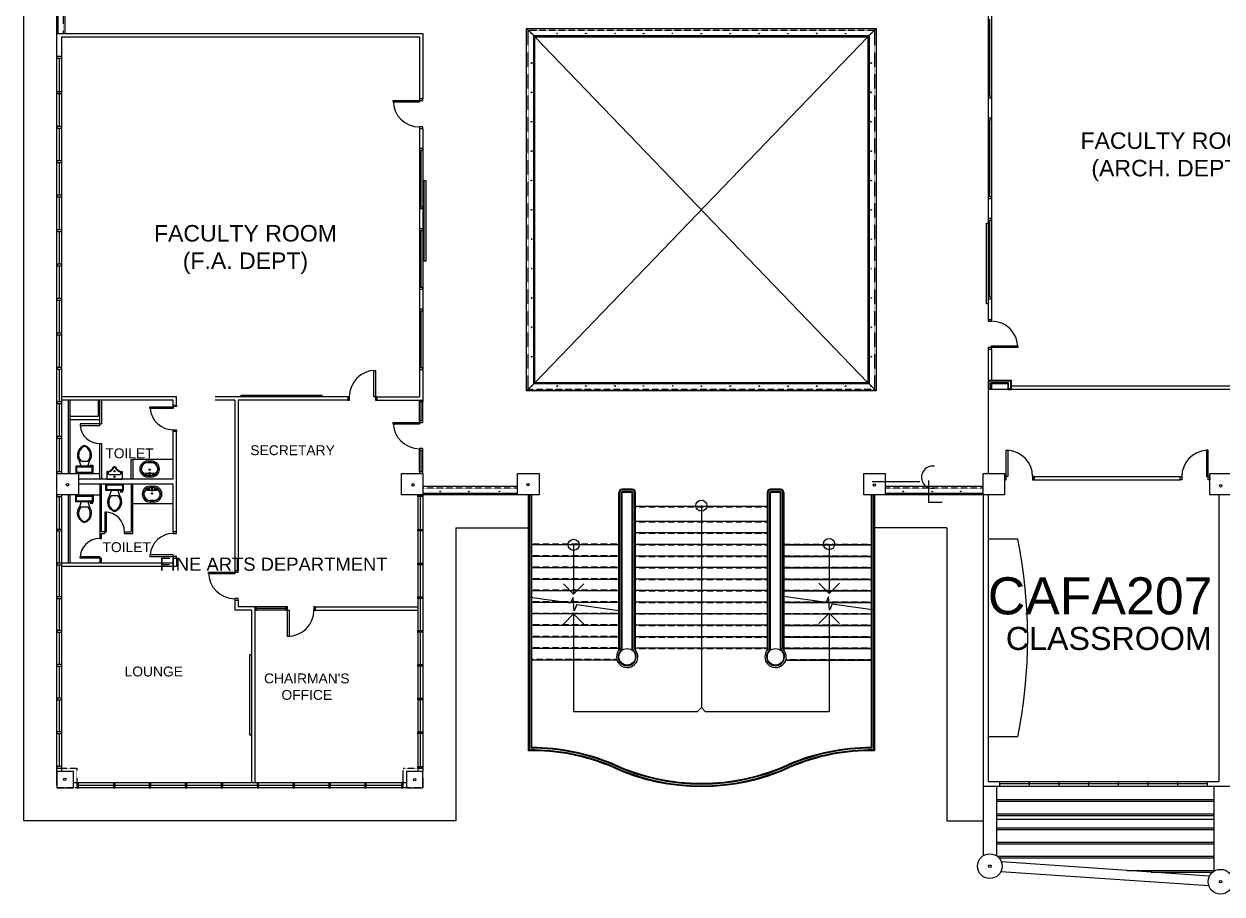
# Model space of a CAD drawing. Header units: millimetres. Extents: x -616979 to 2364082, y 43054 to 1637649.
# Drawn here: x -442820 to -406475, y 73477 to 99892 of the extents above; entities that cross this region are included whole.
import ezdxf

# ---------------------------------------------------------------- set-up
doc = ezdxf.new("R2010")
doc.units = ezdxf.units.MM
doc.linetypes.add('HIDDEN', pattern=[0.375, 0.25, -0.125])
for name, color, linetype in [('a-broken line', 8, 'HIDDEN'), ('a-columns', 7, 'Continuous'), ('a-door', 1, 'Continuous'), ('a-furniture', 1, 'Continuous'), ('a-label', 9, 'Continuous'), ('a-line', 7, 'Continuous'), ('a-plumbing fixtures', 7, 'Continuous'), ('a-railing', 254, 'Continuous'), ('a-shading device', 7, 'Continuous'), ('a-stair', 7, 'Continuous'), ('a-wall', 5, 'Continuous'), ('a-window', 8, 'Continuous')]:
    doc.layers.add(name, color=color, linetype=linetype)
doc.styles.add('-kitz', font='arial.ttf')
doc.styles.add('style1', font='arial.ttf')

msp = doc.modelspace()

# ---------------------------------------------------------------- linework, layer by layer
at = {"layer": 'a-broken line', "color": 8, "linetype": 'HIDDEN', "ltscale": 2}
msp.add_line((-413569.635, 88799.271), (-413569.635, 86249.406), dxfattribs=at)
at = {"layer": 'a-columns'}
for points in [[(-441819.635, 86249.406), (-441169.635, 86249.406), (-441169.635, 85599.406), (-441819.635, 85599.406)], [(-431369.635, 86249.101), (-430719.635, 86249.101), (-430719.635, 85599.101), (-431369.635, 85599.101)], [(-413719.635, 86249.101), (-413069.635, 86249.101), (-413069.635, 85599.101), (-413719.635, 85599.101)], [(-406844.635, 86249.101), (-406194.635, 86249.101), (-406194.635, 85599.101), (-406844.635, 85599.101)], [(-441319.635, 77199.271), (-441819.635, 77199.271), (-441819.635, 76699.271), (-441319.635, 76699.271)], [(-430719.635, 77199.271), (-431219.635, 77199.271), (-431219.635, 76699.271), (-430719.635, 76699.271)]]:
    msp.add_lwpolyline(points, close=True, dxfattribs=at)
at = {"layer": 'a-columns', "color": 0}
for points in [[(-427844.635, 86249.101), (-427194.635, 86249.101), (-427194.635, 85599.101), (-427844.635, 85599.101)], [(-417344.635, 86249.101), (-416694.635, 86249.101), (-416694.635, 85599.101), (-417344.635, 85599.101)]]:
    msp.add_lwpolyline(points, close=True, dxfattribs=at)
at = {"layer": 'a-columns', "linetype": 'HIDDEN'}
for points in [[(-441819.635, 77299.271), (-441219.635, 77299.271), (-441219.635, 76699.271), (-441819.635, 76699.271)], [(-431319.635, 77299.271), (-430719.635, 77299.271), (-430719.635, 76699.271), (-431319.635, 76699.271)]]:
    msp.add_lwpolyline(points, close=True, dxfattribs=at)
at = {"layer": 'a-columns', "color": 0}
for centre in [(-424519.635, 80679.406), (-420019.635, 80679.406)]:
    msp.add_circle(centre, 250, dxfattribs=at)
at = {"layer": 'a-columns'}
for centre in [(-413519.635, 74324.271), (-406519.635, 73852.361)]:
    msp.add_circle(centre, 375, dxfattribs=at)
at = {"layer": 'a-door', "color": 8}
for p, q in [((-440519.635, 87750.603), (-440469.635, 87750.603)), ((-440519.635, 87750.603), (-440469.635, 87750.603)), ((-440519.635, 87150.603), (-440469.635, 87150.603)), ((-440519.635, 87150.603), (-440469.635, 87150.603)), ((-439769.635, 84424.271), (-439769.635, 84474.271)), ((-440519.635, 84274.271), (-440469.635, 84274.271)), ((-440519.635, 84274.271), (-440469.635, 84274.271)), ((-440519.635, 83674.271), (-440469.635, 83674.271))]:
    msp.add_line(p, q, dxfattribs=at)
at = {"layer": 'a-door'}
msp.add_line((-412169.635, 86149.225), (-412169.635, 86049.225), dxfattribs=at)
for points in [[(-430819.635, 97563.487), (-430819.635, 97513.487), (-431619.635, 97513.487), (-431619.635, 97563.487)], [(-430819.635, 97613.487), (-430819.635, 97563.487), (-430719.635, 97563.487), (-430719.635, 97613.487)], [(-430819.635, 96768.365), (-430819.635, 96718.365), (-430719.635, 96718.365), (-430719.635, 96768.365)], [(-413469.635, 90864.393), (-413469.635, 90914.393), (-413569.635, 90914.393), (-413569.635, 90864.393)], [(-413469.635, 90019.271), (-413469.635, 90069.271), (-413569.635, 90069.271), (-413569.635, 90019.271)], [(-413469.635, 90069.271), (-413469.635, 90119.271), (-412669.635, 90119.271), (-412669.635, 90069.271)], [(-432150.97, 88574.271), (-432200.97, 88574.271), (-432200.97, 89374.271), (-432150.97, 89374.271)], [(-438296.672, 88323.87), (-438196.672, 88323.87), (-438196.672, 88273.87), (-438296.672, 88273.87)], [(-432946.092, 88574.271), (-432996.092, 88574.271), (-432996.092, 88474.271), (-432946.092, 88474.271)], [(-432100.97, 88574.271), (-432150.97, 88574.271), (-432150.97, 88474.271), (-432100.97, 88474.271)], [(-438996.672, 88269.1), (-438296.672, 88269.1), (-438296.672, 88219.1), (-438996.672, 88219.1)], [(-440519.635, 87750.603), (-441119.635, 87750.603), (-441119.635, 87700.603), (-440519.635, 87700.603)], [(-430819.635, 87796.832), (-430819.635, 87746.832), (-431619.635, 87746.832), (-431619.635, 87796.832)], [(-430819.635, 87846.832), (-430819.635, 87796.832), (-430719.635, 87796.832), (-430719.635, 87846.832)], [(-438296.672, 87573.87), (-438196.672, 87573.87), (-438196.672, 87523.87), (-438296.672, 87523.87)], [(-430819.635, 87001.71), (-430819.635, 86951.71), (-430719.635, 86951.71), (-430719.635, 87001.71)], [(-413019.635, 86149.235), (-413019.635, 86949.235), (-412969.635, 86949.235), (-412969.635, 86149.235)], [(-406894.637, 86149.235), (-406894.657, 86949.235), (-406944.657, 86949.234), (-406944.637, 86149.234)], [(-413069.635, 86049.23), (-413019.635, 86049.23), (-413019.635, 86149.235), (-413069.635, 86149.235)], [(-412219.635, 86049.23), (-412169.635, 86049.23), (-412169.635, 86149.235), (-412219.635, 86149.235)], [(-407694.634, 86048.973), (-407744.634, 86048.973), (-407744.637, 86148.973), (-407694.637, 86148.973)], [(-406844.634, 86049.235), (-406894.634, 86049.235), (-406894.637, 86149.235), (-406844.637, 86149.235)], [(-440369.635, 84474.271), (-440319.635, 84474.271), (-440319.635, 85074.271), (-440369.635, 85074.271)], [(-438296.672, 84424.673), (-438196.672, 84424.673), (-438196.672, 84474.673), (-438296.672, 84474.673)], [(-440519.635, 83674.271), (-441119.635, 83674.271), (-441119.635, 83724.271), (-440519.635, 83724.271)], [(-438996.672, 83729.443), (-438296.672, 83729.443), (-438296.672, 83779.443), (-438996.672, 83779.443)], [(-438296.672, 83674.673), (-438196.672, 83674.673), (-438196.672, 83724.673), (-438296.672, 83724.673)], [(-436421.672, 83244.223), (-436421.672, 83194.223), (-437221.672, 83194.223), (-437221.672, 83244.223)], [(-436421.672, 83294.223), (-436421.672, 83244.223), (-436321.672, 83244.223), (-436321.672, 83294.223)], [(-436421.672, 82449.101), (-436421.672, 82399.101), (-436321.672, 82399.101), (-436321.672, 82449.101)], [(-434871.638, 82099.101), (-434821.638, 82099.101), (-434821.638, 82199.101), (-434871.638, 82199.101)], [(-434026.516, 82099.101), (-433976.516, 82099.101), (-433976.516, 82199.101), (-434026.516, 82199.101)], [(-434821.638, 82099.101), (-434771.638, 82099.101), (-434771.638, 81299.101), (-434821.638, 81299.101)]]:
    msp.add_lwpolyline(points, close=True, dxfattribs=at)
for centre, radius, start, end in [((-430819.635, 97563.487), 800, 180, 270), ((-413469.635, 90069.271), 800, 0, 90), ((-432150.97, 88574.271), 800, 90, 180), ((-438296.672, 88269.1), 695.23, 184.0856167, 270), ((-440519.635, 87750.603), 600, 184.7636417, 270), ((-430819.635, 87796.832), 800, 180, 270), ((-413022.521, 86148.093), 802.886, 0.0815471, 86.2232324), ((-406891.751, 86148.093), 802.886, 93.7781795, 179.9198647), ((-440369.635, 84474.271), 600, 0, 90), ((-438296.672, 83729.443), 695.23, 90, 175.9143832), ((-440519.635, 83674.271), 600, 90, 180), ((-436421.672, 83244.223), 800, 180, 270), ((-434821.638, 82099.101), 800, 270, 0)]:
    msp.add_arc(centre, radius, start, end, dxfattribs=at)
at = {"layer": 'a-furniture'}
for p, q in [((-430819.635, 96274.271), (-430819.635, 95174.271)), ((-430819.635, 95174.271), (-430819.635, 94074.271)), ((-430819.635, 95158.014), (-430819.635, 94058.014)), ((-430819.635, 94074.271), (-430819.635, 92974.271)), ((-430819.635, 94058.014), (-430819.635, 92958.014)), ((-430819.635, 92974.271), (-430819.635, 91874.271))]:
    msp.add_line(p, q, dxfattribs=at)
at = {"layer": 'a-furniture', "color": 7}
for p, q in [((-430676.305, 95141.641), (-430626.305, 95141.641)), ((-430676.305, 92692.036), (-430676.305, 95141.641)), ((-430626.305, 95141.641), (-430626.305, 92692.036)), ((-413619.635, 93846.075), (-413569.635, 93846.075)), ((-413619.635, 91396.47), (-413619.635, 93846.075)), ((-413569.635, 93846.075), (-413569.635, 91396.47)), ((-430626.305, 92692.036), (-430676.305, 92692.036)), ((-413569.635, 91396.47), (-413619.635, 91396.47)), ((-436233.684, 88574.271), (-436233.684, 88624.271)), ((-436233.684, 88624.271), (-433784.079, 88624.271)), ((-433784.079, 88574.271), (-436233.684, 88574.271)), ((-433784.079, 88624.271), (-433784.079, 88574.271)), ((-435969.635, 78299.384), (-435969.635, 80748.989)), ((-435969.635, 80748.989), (-435919.635, 80748.989)), ((-435919.635, 80748.989), (-435919.635, 78299.384)), ((-435919.635, 78299.384), (-435969.635, 78299.384))]:
    msp.add_line(p, q, dxfattribs=at)
at = {"layer": 'a-furniture', "color": 8}
for p, q in [((-412669.635, 84249.339), (-413569.635, 84249.339)), ((-412669.635, 78249.339), (-413569.635, 78249.339))]:
    msp.add_line(p, q, dxfattribs=at)
msp.add_arc((-427519.635, 81249.339), 15150, 348.5788137, 11.4211863, dxfattribs=at)
at = {"layer": 'a-line'}
for p, q in [((-427319.635, 88999.298), (-417219.688, 99499.834)), ((-417219.662, 88999.298), (-427319.635, 99499.271))]:
    msp.add_line(p, q, dxfattribs=at)
at = {"layer": 'a-line', "color": 8}
for p, q in [((-417085.19, 85999.101), (-415646.428, 85999.101)), ((-415378.925, 86034.365), (-415378.925, 85378.678)), ((-415378.925, 85378.678), (-414968.327, 85378.678)), ((-429719.635, 84599.271), (-429719.635, 75699.271)), ((-429719.635, 84599.271), (-427519.635, 84599.271)), ((-414819.635, 84599.271), (-417019.635, 84599.271)), ((-414819.635, 84599.271), (-414819.635, 75699.271)), ((-429719.635, 75699.271), (-442819.635, 75699.271)), ((-414819.635, 75699.271), (-413719.635, 75699.271))]:
    msp.add_line(p, q, dxfattribs=at)
msp.add_lwpolyline([(-442819.635, 75699.271), (-442819.635, 112749.271), (-428769.635, 112749.271)], dxfattribs=at)
msp.add_arc((-415253.604, 86132.417), 339.026, 80.2440959, 287.1329259, dxfattribs=at)
at = {"layer": 'a-plumbing fixtures', "color": 8, "linetype": 'Continuous'}
for p, q in [((-441084.16, 86464.544), (-441134.16, 86614.544)), ((-441084.16, 86614.544), (-440884.16, 86614.544)), ((-440884.16, 86464.544), (-440834.16, 86614.544)), ((-440809.16, 86502.044), (-440734.16, 86502.044)), ((-440809.16, 86464.544), (-440809.16, 86502.044)), ((-440734.16, 86502.044), (-440734.16, 86477.044)), ((-441246.66, 86464.544), (-441246.66, 86264.544)), ((-440721.66, 86464.544), (-441246.66, 86464.544)), ((-441246.66, 86264.544), (-440721.66, 86264.544)), ((-441221.66, 86414.544), (-441221.66, 86314.544)), ((-440771.66, 86439.544), (-441196.66, 86439.544)), ((-441196.66, 86289.544), (-440771.66, 86289.544)), ((-440734.16, 86477.044), (-440784.16, 86477.044)), ((-440784.16, 86477.044), (-440784.16, 86464.544)), ((-440746.66, 86314.544), (-440746.66, 86414.544)), ((-440721.66, 86264.544), (-440721.66, 86464.544)), ((-440307.458, 86294.271), (-440307.458, 86074.271)), ((-440307.458, 86244.271), (-440267.458, 86244.271)), ((-440297.458, 86304.271), (-440267.458, 86304.271)), ((-440267.458, 86304.271), (-440267.458, 86244.271)), ((-440237.458, 86214.271), (-439907.458, 86214.271)), ((-440092.458, 86145.271), (-440077.357, 86145.271)), ((-440092.458, 86143.271), (-440077.357, 86143.271)), ((-440073.458, 86164.271), (-440073.458, 86149.17)), ((-440073.458, 86139.372), (-440073.458, 86124.271)), ((-440071.458, 86164.271), (-440071.458, 86149.17)), ((-440071.458, 86139.372), (-440071.458, 86124.271)), ((-440067.559, 86145.271), (-440052.458, 86145.271)), ((-440067.559, 86143.271), (-440052.458, 86143.271)), ((-439877.458, 86304.271), (-439847.458, 86304.271)), ((-439877.458, 86304.271), (-439877.458, 86244.271)), ((-439877.458, 86244.271), (-439837.458, 86244.271)), ((-439837.458, 86294.271), (-439837.458, 86074.271)), ((-440332.756, 85724.271), (-440332.756, 85924.271)), ((-440332.756, 85924.271), (-439807.756, 85924.271)), ((-440307.756, 85774.271), (-440307.756, 85874.271)), ((-440307.458, 86074.271), (-439837.458, 86074.271)), ((-440282.756, 85899.271), (-439857.756, 85899.271)), ((-439832.756, 85874.271), (-439832.756, 85774.271)), ((-439807.756, 85924.271), (-439807.756, 85724.271)), ((-441247.237, 85384.133), (-441247.237, 85584.133)), ((-441247.237, 85584.133), (-440722.237, 85584.133)), ((-441222.237, 85434.133), (-441222.237, 85534.133)), ((-441197.237, 85559.133), (-440772.237, 85559.133)), ((-440747.237, 85534.133), (-440747.237, 85434.133)), ((-440722.237, 85584.133), (-440722.237, 85384.133)), ((-439807.756, 85724.271), (-440332.756, 85724.271)), ((-439857.756, 85749.271), (-440282.756, 85749.271)), ((-440170.256, 85724.271), (-440220.256, 85574.271)), ((-440170.256, 85574.271), (-439970.256, 85574.271)), ((-439970.256, 85724.271), (-439920.256, 85574.271)), ((-439895.256, 85724.271), (-439895.256, 85686.771)), ((-439895.256, 85686.771), (-439820.256, 85686.771)), ((-439870.256, 85711.771), (-439870.256, 85724.271)), ((-439820.256, 85711.771), (-439870.256, 85711.771)), ((-439820.256, 85686.771), (-439820.256, 85711.771)), ((-440722.237, 85384.133), (-441247.237, 85384.133)), ((-440772.237, 85409.133), (-441197.237, 85409.133)), ((-441084.737, 85384.133), (-441134.737, 85234.133)), ((-441084.737, 85234.133), (-440884.737, 85234.133)), ((-440884.737, 85384.133), (-440834.737, 85234.133)), ((-440809.737, 85384.133), (-440809.737, 85346.633)), ((-440809.737, 85346.633), (-440734.737, 85346.633)), ((-440784.737, 85371.633), (-440784.737, 85384.133)), ((-440734.737, 85371.633), (-440784.737, 85371.633)), ((-440734.737, 85346.633), (-440734.737, 85371.633))]:
    msp.add_line(p, q, dxfattribs=at)
at = {"layer": 'a-plumbing fixtures', "color": 8}
for p, q in [((-438296.672, 86674.271), (-439519.635, 86674.271)), ((-438946.967, 86620.827), (-439070.967, 86620.827)), ((-438946.967, 86580.827), (-439070.967, 86580.827)), ((-438946.967, 86570.827), (-439070.967, 86570.827)), ((-439305.967, 86385.827), (-439305.967, 86375.827)), ((-439265.967, 86385.827), (-439265.967, 86375.827)), ((-439255.967, 86385.827), (-439255.967, 86375.827)), ((-439154.249, 86258.827), (-439025.12, 86258.827)), ((-439070.967, 86180.827), (-438946.967, 86180.827)), ((-439070.967, 86140.827), (-438946.967, 86140.827)), ((-439023.967, 86268.827), (-439028.967, 86225.453)), ((-438993.967, 86268.827), (-438988.967, 86225.453)), ((-438992.814, 86258.827), (-438863.684, 86258.827)), ((-438761.967, 86375.827), (-438761.967, 86385.827)), ((-438751.967, 86375.827), (-438751.967, 86385.827)), ((-438711.967, 86375.827), (-438711.967, 86385.827)), ((-438995.967, 85857.716), (-438871.967, 85857.716)), ((-438995.967, 85817.716), (-438871.967, 85817.716)), ((-439230.967, 85612.716), (-439230.967, 85622.716)), ((-439190.967, 85612.716), (-439190.967, 85622.716)), ((-439180.967, 85612.716), (-439180.967, 85622.716)), ((-439079.249, 85739.716), (-438950.12, 85739.716)), ((-438871.967, 85427.716), (-438995.967, 85427.716)), ((-438871.967, 85417.716), (-438995.967, 85417.716)), ((-438948.967, 85729.716), (-438953.967, 85773.089)), ((-438918.967, 85729.716), (-438913.967, 85773.089)), ((-438917.814, 85739.716), (-438788.684, 85739.716)), ((-438686.967, 85622.716), (-438686.967, 85612.716)), ((-438676.967, 85622.716), (-438676.967, 85612.716)), ((-438636.967, 85622.716), (-438636.967, 85612.716)), ((-438296.672, 85324.271), (-439519.635, 85324.271)), ((-438871.967, 85377.716), (-438995.967, 85377.716))]:
    msp.add_line(p, q, dxfattribs=at)
at = {"layer": 'a-plumbing fixtures', "color": 8, "linetype": 'Continuous'}
for centre in [(-440072.458, 86313.051), (-440072.458, 86144.271)]:
    msp.add_circle(centre, 20, dxfattribs=at)
at = {"layer": 'a-plumbing fixtures', "color": 8}
for centre, radius in [((-439108.967, 86221.696), 20), ((-439108.967, 86221.696), 15), ((-439008.967, 86360.827), 20), ((-439008.967, 86360.827), 15), ((-439008.967, 86225.453), 6.243), ((-438908.967, 86221.696), 20), ((-438908.967, 86221.696), 15), ((-439033.967, 85776.846), 20), ((-439033.967, 85776.846), 15), ((-438933.967, 85773.089), 6.243), ((-438833.967, 85776.846), 20), ((-438833.967, 85776.846), 15), ((-438933.967, 85637.716), 20), ((-438933.967, 85637.716), 15)]:
    msp.add_circle(centre, radius, dxfattribs=at)
at = {"layer": 'a-plumbing fixtures', "color": 8, "linetype": 'Continuous'}
for centre, radius, start, end in [((-440896.173, 86804.056), 304.226, 112.0284332, 218.5307063), ((-440879.163, 86809.979), 283.23, 121.0530065, 223.6320921), ((-440984.161, 86961.456), 100, 65.7318247, 114.268174), ((-440984.161, 86989.543), 100, 74.8605283, 105.1394707), ((-441072.149, 86804.056), 304.226, 321.4691096, 67.9714346), ((-441089.159, 86809.979), 283.229, 316.3677254, 58.9468239), ((-441199.785, 86417.669), 22.097, 81.8699, 188.1301), ((-441199.785, 86311.419), 22.097, 171.8699, 278.1301), ((-440768.535, 86417.669), 22.097, 351.869898, 98.1301), ((-440768.535, 86311.419), 22.097, 261.8699, 8.1301), ((-440297.458, 86294.271), 10, 90, 180), ((-440349.442, 86578.04), 285.781, 286.6711971, 329.7964532), ((-440237.458, 86263.503), 30, 90, 180), ((-440237.458, 86244.271), 30, 180, 270), ((-440349.442, 86578.04), 305.781, 291.4829697, 330.1073725), ((-440072.458, 86421.771), 32.5, 22.6198649, 157.380135), ((-440072.458, 86421.771), 12.5, 18.0585779, 161.9414221), ((-440072.458, 86144.271), 5, 101.536959, 168.4630409), ((-440072.458, 86144.271), 5, 191.536959, 258.4630409), ((-440072.458, 86144.271), 5, 11.536959, 78.4630409), ((-440072.458, 86144.271), 5, 281.536959, 348.4630409), ((-439795.473, 86578.04), 305.781, 209.8926275, 248.5170302), ((-439795.473, 86578.04), 285.781, 210.2035468, 253.3288028), ((-439907.458, 86263.503), 30, 360, 90), ((-439907.458, 86244.271), 30, 270, 360), ((-439847.458, 86294.271), 10, 360, 90), ((-440285.881, 85877.396), 22.097, 81.8699, 188.1301), ((-440285.881, 85771.146), 22.097, 171.8699, 278.1301), ((-439854.631, 85877.396), 22.097, 351.8699, 98.1301), ((-439854.631, 85771.146), 22.097, 261.8699, 8.130102), ((-441200.362, 85537.258), 22.097, 81.8699, 188.1301), ((-441200.362, 85431.008), 22.097, 171.8699, 278.1301), ((-440769.112, 85537.258), 22.097, 351.8699, 98.1301), ((-440769.112, 85431.008), 22.097, 261.8699, 8.130102), ((-439982.268, 85384.76), 304.226, 141.4692936, 247.9715667), ((-439965.259, 85378.837), 283.23, 136.3679078, 238.9469934), ((-440158.245, 85384.759), 304.226, 292.0285653, 38.5308903), ((-440175.255, 85378.836), 283.229, 301.053176, 43.6322745), ((-440896.749, 85044.621), 304.226, 141.4692936, 247.9715667), ((-440879.74, 85038.698), 283.23, 136.3679078, 238.9469934), ((-441072.726, 85044.621), 304.226, 292.0285653, 38.5308903), ((-441089.736, 85038.698), 283.229, 301.053176, 43.6322745), ((-440070.256, 85227.36), 100, 245.7318259, 294.2681752), ((-440070.256, 85199.272), 100, 254.8605292, 285.1394716), ((-440984.737, 84887.221), 100, 245.7318259, 294.2681752), ((-440984.737, 84859.134), 100, 254.8605292, 285.1394716)]:
    msp.add_arc(centre, radius, start, end, dxfattribs=at)
at = {"layer": 'a-plumbing fixtures', "color": 8}
for centre, radius, start, end in [((-439070.967, 86385.827), 235, 90, 180), ((-439070.967, 86385.827), 195, 90, 180), ((-439070.967, 86385.827), 185, 90, 180), ((-438946.967, 86385.827), 235, 360, 90), ((-438946.967, 86385.827), 195, 360, 90), ((-438946.967, 86385.827), 185, 360, 90), ((-439070.967, 86375.827), 235, 180, 270), ((-439070.967, 86375.827), 195, 180, 270), ((-439070.967, 86375.827), 185, 180, 191.536959), ((-439154.249, 86358.827), 100, 191.536959, 270), ((-439008.967, 86225.453), 20, 180, 360), ((-439008.967, 86268.827), 15, 360, 180), ((-438946.967, 86375.827), 235, 270, 360), ((-438946.967, 86375.827), 195, 270, 360), ((-438863.684, 86358.827), 100, 270, 348.4630409), ((-438946.967, 86375.827), 185, 348.4630409, 360), ((-438995.967, 85622.716), 235, 90, 180), ((-438995.967, 85622.716), 195, 90, 180), ((-438933.967, 85773.089), 20, 360, 180), ((-438871.967, 85622.716), 235, 360, 90), ((-438871.967, 85622.716), 195, 360, 90), ((-438995.967, 85612.716), 235, 180, 270), ((-438995.967, 85612.716), 195, 180, 270), ((-438995.967, 85622.716), 185, 168.4630409, 180), ((-438995.967, 85612.716), 185, 180, 270), ((-439079.249, 85639.716), 100, 90, 168.4630409), ((-438933.967, 85729.716), 15, 180, 360), ((-438871.967, 85612.716), 185, 270, 360), ((-438871.967, 85612.716), 195, 270, 360), ((-438871.967, 85612.716), 235, 270, 360), ((-438788.684, 85639.716), 100, 11.536959, 90), ((-438871.967, 85622.716), 185, 360, 11.536959)]:
    msp.add_arc(centre, radius, start, end, dxfattribs=at)
at = {"layer": 'a-railing'}
for p, q in [((-441782.135, 99599.271), (-441782.135, 102249.271)), ((-441569.635, 99599.271), (-441569.635, 102249.271)), ((-427357.135, 99536.771), (-427569.635, 99749.271)), ((-417182.135, 99536.771), (-416969.635, 99749.271)), ((-427357.135, 88961.771), (-427569.635, 88749.271)), ((-417182.135, 88961.771), (-416969.635, 88749.271)), ((-427844.635, 85849.101), (-430719.635, 85849.101)), ((-413719.635, 85849.101), (-416694.635, 85849.101)), ((-427844.635, 85636.601), (-430719.635, 85636.601)), ((-413719.635, 85636.601), (-416694.635, 85636.601))]:
    msp.add_line(p, q, dxfattribs=at)
at = {"layer": 'a-railing', "color": 2, "linetype": 'HIDDEN'}
msp.add_line((-441619.635, 99599.271), (-441619.635, 102249.271), dxfattribs=at)
at = {"layer": 'a-railing', "linetype": 'HIDDEN'}
for p, q in [((-427844.635, 85799.101), (-430719.635, 85799.101)), ((-413719.635, 85799.101), (-416694.635, 85799.101))]:
    msp.add_line(p, q, dxfattribs=at)
at = {"layer": 'a-railing', "color": 0}
for p, q in [((-424744.635, 85669.406), (-424744.635, 80924.768)), ((-424694.635, 85669.406), (-424694.635, 80923.875)), ((-424369.635, 85744.406), (-424669.635, 85744.406)), ((-424369.635, 85694.406), (-424669.635, 85694.406)), ((-424344.635, 85669.406), (-424344.635, 80923.875)), ((-424294.635, 85669.406), (-424294.635, 80924.768)), ((-420244.635, 80924.768), (-420244.635, 85669.406)), ((-420194.635, 80928.553), (-420194.635, 85669.406)), ((-419869.635, 85744.397), (-420169.635, 85744.406)), ((-419869.635, 85694.397), (-420169.635, 85694.406)), ((-419844.635, 80923.875), (-419844.635, 85669.406)), ((-419794.635, 80924.768), (-419794.635, 85669.406))]:
    msp.add_line(p, q, dxfattribs=at)
at = {"layer": 'a-railing'}
for points in [[(-427569.635, 99749.271), (-416969.635, 99749.271), (-416969.635, 88749.271), (-427569.635, 88749.271)], [(-427357.135, 99536.771), (-417182.135, 99536.771), (-417182.135, 88961.771), (-427357.135, 88961.771)], [(-427319.635, 99499.271), (-417219.635, 99499.271), (-417219.635, 88999.271), (-427319.635, 88999.271)]]:
    msp.add_lwpolyline(points, close=True, dxfattribs=at)
at = {"layer": 'a-railing', "linetype": 'HIDDEN'}
msp.add_lwpolyline([(-427519.635, 99699.271), (-417019.635, 99699.271), (-417019.635, 88799.271), (-427519.635, 88799.271)], close=True, dxfattribs=at)
at = {"layer": 'a-railing', "linetype": 'HIDDEN', "ltscale": 0.058}
for centre in [(-427419.635, 99599.271), (-426644.609, 99599.817), (-425769.622, 99599.708), (-424894.635, 99599.599), (-424019.635, 99599.489), (-423144.649, 99599.38), (-422269.649, 99599.271), (-421394.649, 99599.271), (-420519.662, 99599.271), (-419644.662, 99599.271), (-418769.675, 99599.271), (-417894.688, 99599.271), (-417119.635, 99599.271), (-427419.635, 98707.605), (-417119.635, 98707.605), (-427419.635, 97815.938), (-417119.635, 97815.938), (-427419.635, 96924.271), (-417119.635, 96924.271), (-427419.635, 96032.605), (-417119.635, 96032.605), (-427419.635, 95140.938), (-417119.635, 95140.938), (-427419.635, 94249.271), (-417119.635, 94249.271), (-427419.635, 93357.605), (-417119.635, 93357.605), (-427419.635, 92465.938), (-417119.635, 92465.938), (-427419.635, 91574.271), (-417119.635, 91574.271), (-427419.635, 90682.605), (-417119.635, 90682.605), (-427419.635, 89790.938), (-417119.635, 89790.938), (-427419.635, 88899.271), (-426644.609, 88899.817), (-425769.622, 88899.708), (-424894.635, 88899.598), (-424019.635, 88899.489), (-423144.649, 88899.38), (-422269.649, 88899.271), (-421394.649, 88899.271), (-420519.662, 88899.271), (-419644.662, 88899.271), (-418769.675, 88899.271), (-417894.688, 88899.271), (-417119.635, 88899.271), (-430194.635, 85699.101), (-429319.635, 85699.101), (-415269.635, 85699.101), (-414394.635, 85699.101)]:
    msp.add_circle(centre, 12.5, dxfattribs=at)
at = {"layer": 'a-railing'}
for centre in [(-441499.982, 85902.413), (-431014.795, 85898.311), (-406517.109, 85871.428), (-441581.207, 76959.751), (-430965.659, 76952.057), (-413519.635, 74324.101), (-406519.635, 73852.191)]:
    msp.add_circle(centre, 37.5, dxfattribs=at)
at = {"layer": 'a-railing', "color": 0}
for centre in [(-427529.245, 85905.796), (-417021.657, 85895.975)]:
    msp.add_circle(centre, 37.5, dxfattribs=at)
at = {"layer": 'a-railing', "color": 0, "linetype": 'HIDDEN', "ltscale": 0.058}
for centre in [(-428394.635, 85699.101), (-416144.635, 85699.101)]:
    msp.add_circle(centre, 12.5, dxfattribs=at)
at = {"layer": 'a-railing', "color": 0}
for centre, radius, start, end in [((-424669.635, 85669.406), 75, 90, 180), ((-424669.635, 85669.406), 25, 90, 180), ((-424369.635, 85669.406), 75, 0, 90), ((-424369.635, 85669.406), 25, 0, 90), ((-420169.635, 85669.406), 75, 90, 180), ((-420169.635, 85669.406), 25, 90, 180), ((-419869.635, 85669.397), 75, 0, 90), ((-419869.635, 85669.397), 25, 0, 90), ((-424519.635, 80679.406), 325, 135.1999055, 43.1359774), ((-424519.635, 80679.406), 275, 134.565364, 45.434636), ((-424775.499, 80926.214), 30.897, 324.8183663, 357.3182678), ((-424775.499, 80926.214), 80.897, 321.0232759, 1.6570689), ((-424263.772, 80926.214), 80.897, 178.3429312, 218.9767241), ((-424263.772, 80926.214), 30.897, 177.3182679, 232.7544382), ((-420019.635, 80679.406), 325, 135.1999055, 43.1359774), ((-420019.635, 80679.406), 275, 134.565364, 45.434636), ((-420275.499, 80926.214), 80.897, 321.0232759, 1.6570644), ((-419763.772, 80926.214), 80.897, 178.3429312, 218.9767241), ((-419763.772, 80926.214), 30.897, 177.3182679, 232.7544382)]:
    msp.add_arc(centre, radius, start, end, dxfattribs=at)
at = {"layer": 'a-shading device', "color": 8}
for p, q in [((-413719.635, 76749.271), (-413719.635, 74641.486)), ((-413319.635, 76749.271), (-413319.635, 74641.486)), ((-406719.635, 76749.271), (-406719.635, 74169.576)), ((-413319.635, 76344.271), (-406719.635, 76344.271)), ((-413319.635, 76294.271), (-406719.635, 76294.271)), ((-413319.635, 75914.271), (-406719.635, 75914.271)), ((-413319.635, 75864.271), (-406719.635, 75864.271)), ((-413319.635, 75749.271), (-406719.635, 75749.271)), ((-413319.635, 75484.271), (-406719.635, 75484.271)), ((-413319.635, 75434.271), (-406719.635, 75434.271)), ((-413319.635, 75054.271), (-406719.635, 75054.271)), ((-413319.635, 75004.271), (-406719.635, 75004.271)), ((-413294.635, 74624.271), (-406719.635, 74624.271)), ((-413240.127, 74574.271), (-406719.635, 74574.271)), ((-406872.64, 73725.819), (-413186.81, 74151.493)), ((-406852.461, 74025.14), (-413166.631, 74450.814)), ((-409361.252, 74194.271), (-406673.657, 74194.271)), ((-408619.585, 74144.271), (-406755.036, 74144.271))]:
    msp.add_line(p, q, dxfattribs=at)
at = {"layer": 'a-stair'}
msp.add_line((-427844.635, 85599.101), (-430719.635, 85599.235), dxfattribs=at)
at = {"layer": 'a-stair', "color": 0}
for p, q in [((-424769.635, 80887.071), (-424769.635, 85669.406)), ((-424369.635, 85769.406), (-424669.635, 85769.406)), ((-424369.635, 85669.406), (-424669.635, 85669.406)), ((-424669.635, 80879.406), (-424669.635, 85669.406)), ((-424369.635, 80879.406), (-424369.635, 85669.406)), ((-424269.635, 80887.071), (-424269.635, 85669.406)), ((-420269.635, 85669.406), (-420269.635, 80887.071)), ((-419869.635, 85769.397), (-420169.635, 85769.406)), ((-419869.635, 85669.397), (-420169.635, 85669.406)), ((-420169.635, 80879.406), (-420169.635, 85669.406)), ((-419869.635, 80879.406), (-419869.635, 85669.406)), ((-419769.635, 85669.397), (-419769.635, 80887.071)), ((-424269.635, 85249.406), (-420269.635, 85249.406)), ((-424269.635, 84799.406), (-420269.635, 84799.406)), ((-424269.635, 84449.406), (-420269.635, 84449.406)), ((-424769.635, 84079.406), (-427419.635, 84079.406)), ((-426144.635, 84079.406), (-426144.635, 82579.406)), ((-424269.635, 84099.406), (-420269.635, 84099.406)), ((-419769.635, 84079.406), (-417119.635, 84079.406)), ((-418394.635, 84099.951), (-418394.635, 82599.951)), ((-424769.635, 83729.406), (-427419.635, 83729.406)), ((-424269.635, 83749.406), (-420269.635, 83749.406)), ((-419769.635, 83729.406), (-417119.635, 83729.406)), ((-424769.635, 83379.406), (-427419.635, 83379.406)), ((-424269.635, 83399.406), (-420269.635, 83399.406)), ((-419769.635, 83379.406), (-417119.635, 83379.406)), ((-424769.635, 83029.406), (-427419.635, 83029.406)), ((-426456.49, 82891.26), (-426144.635, 82579.406)), ((-425832.781, 82891.26), (-426144.635, 82579.406)), ((-424269.635, 83049.406), (-420269.635, 83049.406)), ((-419769.635, 83029.406), (-417119.635, 83029.406)), ((-418706.49, 82911.806), (-418394.635, 82599.951)), ((-418082.781, 82911.806), (-418394.635, 82599.951)), ((-424769.635, 82679.406), (-427419.635, 82679.406)), ((-424269.635, 82699.406), (-420269.635, 82699.406)), ((-419769.635, 82679.406), (-417119.635, 82679.406)), ((-419769.635, 82516.982), (-418486.627, 82339.748)), ((-418410.317, 82503.461), (-418486.627, 82339.748)), ((-418378.954, 82096.441), (-418410.317, 82503.461)), ((-427519.635, 82496.437), (-426236.627, 82319.203)), ((-424769.635, 82329.406), (-427419.635, 82329.406)), ((-426160.317, 82482.916), (-426236.627, 82319.203)), ((-426128.954, 82075.895), (-426160.317, 82482.916)), ((-426051.815, 82266.26), (-426128.954, 82075.895)), ((-426051.815, 82266.26), (-424769.635, 82089.224)), ((-424269.635, 82349.406), (-420269.635, 82349.406)), ((-419769.635, 82329.406), (-417119.635, 82329.406)), ((-418301.815, 82286.805), (-418378.954, 82096.441)), ((-418301.815, 82286.805), (-417019.635, 82109.77)), ((-424769.635, 81979.406), (-427419.635, 81979.406)), ((-426456.49, 81667.551), (-426144.635, 81979.406)), ((-425832.781, 81667.551), (-426144.635, 81979.406)), ((-424269.635, 81999.406), (-420269.635, 81999.406)), ((-419769.635, 81979.406), (-417119.635, 81979.406)), ((-418706.49, 81688.096), (-418394.635, 81999.951)), ((-418082.781, 81688.096), (-418394.635, 81999.951)), ((-424769.635, 81629.406), (-427419.635, 81629.406)), ((-424269.635, 81649.406), (-420269.635, 81649.406)), ((-419769.635, 81629.406), (-417119.635, 81629.406)), ((-424769.635, 81279.406), (-427419.635, 81279.406)), ((-424269.635, 81299.406), (-420269.635, 81299.406)), ((-419769.635, 81279.406), (-417119.635, 81279.406)), ((-424769.635, 80929.406), (-427419.635, 80929.406)), ((-424769.635, 80679.406), (-424769.635, 80793.97)), ((-424269.635, 80949.406), (-420269.635, 80949.406)), ((-424269.635, 80679.406), (-424269.635, 80793.97)), ((-420269.635, 80793.97), (-420269.635, 80679.406)), ((-419769.635, 80929.406), (-417119.635, 80929.406)), ((-419769.635, 80793.97), (-419769.635, 80679.406)), ((-424828.868, 80579.406), (-427419.635, 80579.406)), ((-424769.635, 80579.406), (-424775.809, 80579.406)), ((-424769.635, 80579.406), (-424769.635, 80679.406)), ((-419769.635, 80579.406), (-419769.635, 80679.406)), ((-419769.635, 80579.406), (-419763.462, 80579.406)), ((-419710.403, 80579.406), (-417119.635, 80579.406))]:
    msp.add_line(p, q, dxfattribs=at)
at = {"layer": 'a-stair', "color": 0, "linetype": 'HIDDEN'}
for p, q in [((-424269.635, 85229.406), (-420269.635, 85229.406)), ((-424269.635, 84779.406), (-420269.635, 84779.406)), ((-424269.635, 84429.406), (-420269.635, 84429.406)), ((-424769.635, 84099.406), (-427419.635, 84099.406)), ((-424269.635, 84079.406), (-420269.635, 84079.406)), ((-419769.635, 84099.406), (-417119.635, 84099.406)), ((-424769.635, 83749.406), (-427419.635, 83749.406)), ((-424269.635, 83729.406), (-420269.635, 83729.406)), ((-419769.635, 83749.406), (-417119.635, 83749.406)), ((-424769.635, 83399.406), (-427419.635, 83399.406)), ((-424269.635, 83379.406), (-420269.635, 83379.406)), ((-419769.635, 83399.406), (-417119.635, 83399.406)), ((-424769.635, 83049.406), (-427419.635, 83049.406)), ((-424269.635, 83029.406), (-420269.635, 83029.406)), ((-419769.635, 83049.406), (-417119.635, 83049.406)), ((-424769.635, 82699.406), (-427419.635, 82699.406)), ((-424269.635, 82679.406), (-420269.635, 82679.406)), ((-419769.635, 82699.406), (-417119.635, 82699.406)), ((-424769.635, 82349.406), (-427419.635, 82349.406)), ((-424269.635, 82329.406), (-420269.635, 82329.406)), ((-419769.635, 82349.406), (-417119.635, 82349.406)), ((-424769.635, 81999.406), (-427419.635, 81999.406)), ((-424269.635, 81979.406), (-420269.635, 81979.406)), ((-419769.635, 81999.406), (-417119.635, 81999.406)), ((-424769.635, 81649.406), (-427419.635, 81649.406)), ((-424269.635, 81629.406), (-420269.635, 81629.406)), ((-419769.635, 81649.406), (-417119.635, 81649.406)), ((-424769.635, 81299.406), (-427419.635, 81299.406)), ((-424269.635, 81279.406), (-420269.635, 81279.406)), ((-419769.635, 81299.406), (-417119.635, 81299.406)), ((-424769.635, 80949.406), (-427419.635, 80949.406)), ((-424269.635, 80929.406), (-420269.635, 80929.406)), ((-419769.635, 80949.406), (-417119.635, 80949.406)), ((-424834.635, 80599.406), (-427419.635, 80599.406)), ((-424769.635, 80599.406), (-424782.742, 80599.406)), ((-419769.635, 80599.406), (-419756.529, 80599.406)), ((-419704.635, 80599.406), (-417119.635, 80599.406))]:
    msp.add_line(p, q, dxfattribs=at)
at = {"layer": 'a-stair', "color": 8}
for p, q in [((-422269.635, 85269.406), (-422269.635, 79137.098)), ((-426144.635, 81979.406), (-426144.635, 79020.905)), ((-418394.635, 81999.951), (-418394.635, 79020.905)), ((-426144.635, 79020.905), (-422385.828, 79020.905)), ((-422269.635, 79137.098), (-422385.828, 79020.905)), ((-422269.635, 79137.098), (-422153.443, 79020.905)), ((-422153.443, 79020.905), (-418394.635, 79020.905))]:
    msp.add_line(p, q, dxfattribs=at)
at = {"layer": 'a-stair', "color": 0}
for centre in [(-422269.635, 85269.406), (-426144.635, 84079.406), (-418394.635, 84099.951)]:
    msp.add_circle(centre, 169.578, dxfattribs=at)
for centre, radius, start, end in [((-424669.635, 85669.406), 100, 90, 180), ((-424369.635, 85669.406), 100, 0, 90), ((-420169.635, 85669.406), 100, 90, 180), ((-419869.635, 85669.397), 100, 0, 90), ((-420275.499, 80926.214), 30.897, 324.8183663, 357.3182678)]:
    msp.add_arc(centre, radius, start, end, dxfattribs=at)
at = {"layer": 'a-wall'}
for p, q in [((-441819.635, 99599.271), (-441819.501, 102249.271)), ((-413569.635, 102349.442), (-413569.635, 90914.393)), ((-413469.635, 102349.442), (-413469.635, 90914.393)), ((-413469.635, 100424.612), (-413469.635, 99424.612)), ((-441819.635, 99599.271), (-430719.635, 99599.271)), ((-441819.635, 86249.271), (-441819.635, 99599.271)), ((-430719.635, 99599.271), (-430719.635, 97613.487)), ((-441669.635, 99499.271), (-430819.635, 99499.271)), ((-441669.635, 86249.271), (-441669.635, 99499.271)), ((-430819.635, 99499.271), (-430819.635, 97613.487)), ((-413469.635, 99424.612), (-413469.635, 98424.612)), ((-413469.635, 98424.612), (-413469.635, 97424.612)), ((-413469.635, 97424.612), (-413469.635, 96424.612)), ((-430819.635, 96718.365), (-430819.635, 88574.271)), ((-430719.635, 96718.365), (-430719.635, 88474.271)), ((-413469.635, 96424.612), (-413469.635, 95424.612)), ((-413469.635, 95424.612), (-413469.635, 94424.612)), ((-413469.635, 94424.612), (-413469.635, 93424.612)), ((-413469.635, 93424.612), (-413469.635, 92424.612)), ((-413469.635, 92424.612), (-413469.635, 91424.612)), ((-413569.635, 90019.271), (-413569.635, 89079.271)), ((-413469.635, 90019.271), (-413469.635, 89079.271)), ((-402919.635, 88899.271), (-412869.635, 88899.271)), ((-402769.635, 88799.271), (-412869.635, 88799.271)), ((-438196.672, 88574.271), (-441669.635, 88574.271)), ((-438296.672, 88474.271), (-441669.635, 88474.271)), ((-440569.635, 88474.271), (-440569.635, 87974.271)), ((-440519.635, 87750.603), (-440519.635, 88474.271)), ((-440469.635, 88474.271), (-440469.635, 87750.603)), ((-438296.672, 88323.87), (-438296.672, 88474.271)), ((-438196.672, 88323.87), (-438196.672, 88574.271)), ((-432996.092, 88574.271), (-437021.672, 88574.271)), ((-436421.672, 88474.271), (-437021.672, 88474.271)), ((-436421.672, 88474.271), (-436421.672, 83294.223)), ((-432996.092, 88474.271), (-436321.672, 88474.271)), ((-436321.672, 88474.271), (-436321.672, 83294.223)), ((-432100.97, 88574.271), (-430819.635, 88574.271)), ((-432100.97, 88474.271), (-430769.635, 88474.271)), ((-440569.635, 87974.271), (-441419.635, 87974.271)), ((-440519.635, 87874.271), (-441419.635, 87874.271)), ((-438296.672, 86074.271), (-438296.672, 87523.87)), ((-438196.672, 84474.673), (-438196.672, 87523.87)), ((-440519.635, 86074.271), (-440519.635, 87150.603)), ((-440469.635, 87150.603), (-440469.635, 86074.271)), ((-439569.635, 86674.271), (-439519.635, 86674.271)), ((-439569.635, 86674.271), (-439519.635, 86674.271)), ((-439569.635, 86074.271), (-439569.635, 86674.271)), ((-439569.635, 86074.271), (-439569.635, 86674.271)), ((-439519.635, 86674.271), (-439519.635, 86074.271)), ((-439519.635, 86674.271), (-439519.635, 86074.271)), ((-412169.635, 86149.225), (-407744.634, 86148.973)), ((-438296.672, 86074.271), (-441169.635, 86074.271)), ((-438296.672, 85924.271), (-441169.635, 85924.271)), ((-440519.635, 85924.271), (-440519.635, 84274.271)), ((-440469.635, 84474.271), (-440469.635, 85924.271)), ((-439569.635, 85924.271), (-439569.635, 84474.271)), ((-439519.635, 84424.271), (-439519.635, 85924.271)), ((-438296.672, 84474.673), (-438296.672, 85924.271)), ((-412169.635, 86049.225), (-407744.639, 86048.973)), ((-441819.635, 77199.271), (-441819.635, 85599.271)), ((-441669.635, 77199.271), (-441669.635, 85599.271)), ((-430869.635, 85599.271), (-430869.635, 77199.271)), ((-430719.635, 85599.406), (-430719.635, 77199.271)), ((-427519.635, 85599.271), (-427519.635, 77829.406)), ((-427494.635, 85599.271), (-427494.635, 77854.686)), ((-427444.635, 85599.271), (-427444.635, 77904.947)), ((-427419.635, 85599.271), (-427419.635, 77929.93)), ((-417119.635, 85599.271), (-417119.635, 77929.93)), ((-417094.635, 85599.271), (-417094.635, 77904.947)), ((-417044.635, 85599.271), (-417044.635, 77854.686)), ((-417019.635, 85599.271), (-417019.635, 77829.406)), ((-413719.635, 85599.101), (-416694.635, 85599.101)), ((-413719.635, 85599.406), (-413719.635, 76749.271)), ((-413569.635, 85599.406), (-413569.635, 76899.271)), ((-406569.635, 85599.406), (-406569.635, 76899.271)), ((-440469.635, 84274.271), (-440469.635, 84424.271)), ((-439769.635, 84474.271), (-439569.635, 84474.271)), ((-439769.635, 84424.271), (-439569.635, 84424.271)), ((-439569.635, 84424.271), (-439519.635, 84424.271)), ((-440519.635, 83674.271), (-440519.635, 83524.271)), ((-440469.635, 83524.271), (-440469.635, 83674.271)), ((-438296.672, 83674.673), (-438296.672, 83524.271)), ((-438196.672, 83674.673), (-438196.672, 83424.271)), ((-438296.672, 83524.271), (-441669.635, 83524.271)), ((-438196.672, 83424.271), (-441669.635, 83424.271)), ((-436421.672, 82399.101), (-436421.672, 82099.101)), ((-436321.672, 82399.101), (-436321.672, 82199.101)), ((-435819.635, 82199.101), (-436321.672, 82199.101)), ((-435819.635, 82199.101), (-435819.635, 76849.271)), ((-433976.516, 82199.101), (-430869.635, 82199.101)), ((-435919.635, 82099.101), (-436421.672, 82099.101)), ((-435919.635, 82099.101), (-435919.635, 76849.271)), ((-433976.516, 82099.101), (-430869.635, 82099.101)), ((-431219.635, 76849.271), (-441319.635, 76849.271)), ((-431219.635, 76699.271), (-441269.635, 76699.271)), ((-413719.635, 76749.271), (-392719.635, 76749.271)), ((-413569.635, 76899.271), (-406569.635, 76899.271)), ((-406919.635, 76824.271), (-413219.635, 76824.271))]:
    msp.add_line(p, q, dxfattribs=at)
at = {"layer": 'a-wall', "color": 8, "lineweight": 25}
for p, q in [((-413569.635, 89079.271), (-412869.635, 89079.271)), ((-413569.635, 89079.271), (-413569.635, 88799.271)), ((-413549.635, 89059.271), (-412889.635, 89059.271)), ((-413549.635, 89059.271), (-413549.635, 88819.271)), ((-412889.635, 89059.271), (-412889.635, 88819.271)), ((-412869.635, 89079.271), (-412869.635, 88799.271)), ((-413469.635, 88799.271), (-413569.635, 88799.271)), ((-413549.635, 88819.271), (-413489.635, 88819.271)), ((-412949.635, 88999.271), (-413489.635, 88999.271)), ((-413489.635, 88819.271), (-413489.635, 88999.271)), ((-413469.635, 88979.271), (-412969.635, 88979.271)), ((-413469.635, 88979.271), (-413469.635, 88799.271)), ((-412969.635, 88799.271), (-413469.635, 88799.271)), ((-412969.635, 88979.271), (-412969.635, 88799.271)), ((-412969.635, 88799.271), (-412869.635, 88799.271)), ((-412949.635, 88819.271), (-412949.635, 88999.271)), ((-412889.635, 88819.271), (-412949.635, 88819.271))]:
    msp.add_line(p, q, dxfattribs=at)
at = {"layer": 'a-wall', "color": 8}
for p, q in [((-441469.635, 86249.406), (-441469.635, 88474.272)), ((-441419.635, 86249.406), (-441419.635, 88474.272)), ((-441169.635, 86249.406), (-440519.635, 86249.406)), ((-441819.635, 77199.271), (-441819.635, 85599.271)), ((-441669.635, 77199.271), (-441669.635, 85599.271)), ((-441469.635, 83524.272), (-441469.635, 85599.406)), ((-441419.635, 83524.272), (-441419.635, 85599.406)), ((-441169.635, 85599.271), (-440519.635, 85599.271))]:
    msp.add_line(p, q, dxfattribs=at)
at = {"layer": 'a-wall'}
for points in [[(-440469.635, 84424.271), (-440369.635, 84424.271), (-440369.635, 84474.271), (-440469.635, 84474.271)], [(-412319.635, 76749.271), (-412319.635, 76899.271)], [(-411419.635, 76749.271), (-411419.635, 76899.271)], [(-410519.635, 76749.271), (-410519.635, 76899.271)], [(-409619.635, 76749.271), (-409619.635, 76899.271)], [(-408719.635, 76749.271), (-408719.635, 76899.271)], [(-407819.635, 76749.271), (-407819.635, 76899.271)]]:
    msp.add_lwpolyline(points, dxfattribs=at)
for centre, radius, start, end in [((-427436.475, 71505.115), 6324.837, 66.9378477, 90.7533642), ((-427436.475, 71505.115), 6349.837, 66.9351318, 90.5248041), ((-427436.475, 71505.115), 6399.837, 66.9297321, 90.073062), ((-427436.475, 71505.115), 6424.837, 66.9270481, 89.8498311), ((-417102.796, 71505.115), 6424.837, 90.1501689, 113.0729519), ((-417102.796, 71505.115), 6399.837, 89.926938, 113.0702679), ((-417102.796, 71505.115), 6349.837, 89.4751959, 113.0648682), ((-417102.796, 71505.115), 6324.837, 89.2466358, 113.0621523), ((-422269.635, 83242.086), 6400, 245.5502597, 294.4497403), ((-422269.635, 83242.086), 6500, 245.5609335, 294.4390665), ((-422269.635, 83242.086), 6475, 245.5582804, 294.4417196), ((-422269.635, 83242.086), 6425, 245.5529436, 294.4470564)]:
    msp.add_arc(centre, radius, start, end, dxfattribs=at)
at = {"layer": 'a-window', "color": 8}
for p, q in [((-413519.635, 97694.393), (-413519.635, 100034.393)), ((-441744.635, 97828.438), (-441744.635, 98849.271)), ((-441744.635, 97778.438), (-441744.635, 97828.438)), ((-441744.635, 96782.605), (-441744.635, 97778.438)), ((-441744.635, 95736.771), (-441744.635, 96732.605)), ((-413519.635, 94644.393), (-413519.635, 96984.393)), ((-430769.635, 94334.271), (-430769.635, 96064.271)), ((-441744.635, 94690.938), (-441744.635, 95686.771)), ((-441744.635, 93645.105), (-441744.635, 94640.938)), ((-413519.635, 91594.393), (-413519.635, 93934.393)), ((-441744.635, 92599.271), (-441744.635, 93595.105)), ((-430769.635, 91894.271), (-430769.635, 93624.271)), ((-441744.635, 91553.438), (-441744.635, 92549.271)), ((-441744.635, 90507.605), (-441744.635, 91503.438)), ((-430769.635, 89454.271), (-430769.635, 91184.271)), ((-441744.635, 89461.771), (-441744.635, 90457.605)), ((-441744.635, 88415.938), (-441744.635, 89411.771)), ((-441744.635, 87370.105), (-441744.635, 88365.938)), ((-430819.635, 87846.832), (-430819.635, 88424.271)), ((-430769.635, 87846.832), (-430769.635, 88424.271)), ((-430719.635, 87846.832), (-430719.635, 88424.271)), ((-441744.635, 86299.271), (-441744.635, 87320.105)), ((-430819.635, 86299.101), (-430819.635, 86951.71)), ((-430769.635, 86299.101), (-430769.635, 86951.71)), ((-430719.635, 86299.101), (-430719.635, 86951.71)), ((-441744.635, 84549.271), (-441744.635, 85549.271)), ((-430794.635, 84549.271), (-430794.635, 85549.271)), ((-441744.635, 83524.271), (-441744.635, 84499.271)), ((-430794.635, 83524.271), (-430794.635, 84499.271)), ((-441744.635, 82499.271), (-441744.635, 83474.271)), ((-430794.635, 82499.271), (-430794.635, 83474.271)), ((-441744.635, 81474.271), (-441744.635, 82449.271)), ((-434871.638, 82199.101), (-435769.635, 82199.101)), ((-434871.638, 82149.101), (-435769.635, 82149.101)), ((-430794.635, 81474.271), (-430794.635, 82449.271)), ((-434871.638, 82099.101), (-435769.635, 82099.101)), ((-441744.635, 80449.271), (-441744.635, 81424.271)), ((-430794.635, 80449.271), (-430794.635, 81424.271)), ((-441744.635, 79424.271), (-441744.635, 80399.271)), ((-430794.635, 79424.271), (-430794.635, 80399.271)), ((-441744.635, 78399.271), (-441744.635, 79374.271)), ((-430794.635, 78399.271), (-430794.635, 79374.271)), ((-441744.635, 77349.271), (-441744.635, 78349.271)), ((-430794.635, 77349.271), (-430794.635, 78349.271)), ((-440105.855, 76774.271), (-441169.635, 76774.271)), ((-439016.966, 76774.271), (-440055.855, 76774.271)), ((-437928.077, 76774.271), (-438966.966, 76774.271)), ((-436839.188, 76774.271), (-437878.077, 76774.271)), ((-435749.957, 76774.271), (-436789.188, 76774.271)), ((-434661.41, 76774.271), (-435699.957, 76774.271)), ((-433572.521, 76774.271), (-434611.41, 76774.271)), ((-432483.633, 76774.271), (-433522.521, 76774.271)), ((-431369.635, 76774.271), (-432433.633, 76774.271))]:
    msp.add_line(p, q, dxfattribs=at)
at = {"layer": 'a-window', "color": 5}
msp.add_line((-406919.635, 76749.271), (-406919.635, 76899.271), dxfattribs=at)
at = {"layer": 'a-window', "color": 8}
for points in [[(-441669.635, 98899.271), (-441819.635, 98899.271), (-441819.635, 98849.271), (-441669.635, 98849.271)], [(-441669.635, 97828.438), (-441819.635, 97828.438), (-441819.635, 97778.438), (-441669.635, 97778.438)], [(-413569.635, 97644.393), (-413469.635, 97644.393), (-413469.635, 97694.393), (-413569.635, 97694.393)], [(-441669.635, 96782.605), (-441819.635, 96782.605), (-441819.635, 96732.605), (-441669.635, 96732.605)], [(-413569.635, 96984.393), (-413469.635, 96984.393), (-413469.635, 97034.393), (-413569.635, 97034.393)], [(-430819.635, 96064.271), (-430719.635, 96064.271), (-430719.635, 96114.271), (-430819.635, 96114.271)], [(-441669.635, 95736.771), (-441819.635, 95736.771), (-441819.635, 95686.771), (-441669.635, 95686.771)], [(-441669.635, 94690.938), (-441819.635, 94690.938), (-441819.635, 94640.938), (-441669.635, 94640.938)], [(-413569.635, 94594.393), (-413469.635, 94594.393), (-413469.635, 94644.393), (-413569.635, 94644.393)], [(-430819.635, 94284.271), (-430719.635, 94284.271), (-430719.635, 94334.271), (-430819.635, 94334.271)], [(-413569.635, 93934.393), (-413469.635, 93934.393), (-413469.635, 93984.393), (-413569.635, 93984.393)], [(-441669.635, 93645.105), (-441819.635, 93645.105), (-441819.635, 93595.105), (-441669.635, 93595.105)], [(-430819.635, 93624.271), (-430719.635, 93624.271), (-430719.635, 93674.271), (-430819.635, 93674.271)], [(-441669.635, 92599.271), (-441819.635, 92599.271), (-441819.635, 92549.271), (-441669.635, 92549.271)], [(-430819.635, 91844.271), (-430719.635, 91844.271), (-430719.635, 91894.271), (-430819.635, 91894.271)], [(-413569.635, 91544.393), (-413469.635, 91544.393), (-413469.635, 91594.393), (-413569.635, 91594.393)], [(-441669.635, 91553.438), (-441819.635, 91553.438), (-441819.635, 91503.438), (-441669.635, 91503.438)], [(-430819.635, 91184.271), (-430719.635, 91184.271), (-430719.635, 91234.271), (-430819.635, 91234.271)], [(-441669.635, 90507.605), (-441819.635, 90507.605), (-441819.635, 90457.605), (-441669.635, 90457.605)], [(-441669.635, 89461.771), (-441819.635, 89461.771), (-441819.635, 89411.771), (-441669.635, 89411.771)], [(-430819.635, 89404.271), (-430719.635, 89404.271), (-430719.635, 89454.271), (-430819.635, 89454.271)], [(-441669.635, 88415.938), (-441819.635, 88415.938), (-441819.635, 88365.938), (-441669.635, 88365.938)], [(-430819.635, 88424.271), (-430819.635, 88474.271), (-430719.635, 88474.271), (-430719.635, 88424.271)], [(-441669.635, 87370.105), (-441819.635, 87370.105), (-441819.635, 87320.105), (-441669.635, 87320.105)], [(-441669.635, 86299.271), (-441819.635, 86299.271), (-441819.635, 86249.271), (-441669.635, 86249.271)], [(-430819.635, 86299.101), (-430819.635, 86249.101), (-430719.635, 86249.101), (-430719.635, 86299.101)], [(-441669.635, 85599.271), (-441819.635, 85599.271), (-441819.635, 85549.271), (-441669.635, 85549.271)], [(-430869.635, 85599.271), (-430719.635, 85599.271), (-430719.635, 85549.271), (-430869.635, 85549.271)], [(-441819.635, 84549.271), (-441819.635, 84499.271), (-441669.635, 84499.271), (-441669.635, 84549.271)], [(-430719.635, 84549.271), (-430719.635, 84499.271), (-430869.635, 84499.271), (-430869.635, 84549.271)], [(-441819.635, 83524.271), (-441819.635, 83474.271), (-441669.635, 83474.271), (-441669.635, 83524.271)], [(-430719.635, 83524.271), (-430719.635, 83474.271), (-430869.635, 83474.271), (-430869.635, 83524.271)], [(-441819.635, 82499.271), (-441819.635, 82449.271), (-441669.635, 82449.271), (-441669.635, 82499.271)], [(-435819.635, 82099.101), (-435769.635, 82099.101), (-435769.635, 82199.101), (-435819.635, 82199.101)], [(-430719.635, 82499.271), (-430719.635, 82449.271), (-430869.635, 82449.271), (-430869.635, 82499.271)], [(-441819.635, 81474.271), (-441819.635, 81424.271), (-441669.635, 81424.271), (-441669.635, 81474.271)], [(-430719.635, 81474.271), (-430719.635, 81424.271), (-430869.635, 81424.271), (-430869.635, 81474.271)], [(-441819.635, 80449.271), (-441819.635, 80399.271), (-441669.635, 80399.271), (-441669.635, 80449.271)], [(-430719.635, 80449.271), (-430719.635, 80399.271), (-430869.635, 80399.271), (-430869.635, 80449.271)], [(-441819.635, 79424.271), (-441819.635, 79374.271), (-441669.635, 79374.271), (-441669.635, 79424.271)], [(-430719.635, 79424.271), (-430719.635, 79374.271), (-430869.635, 79374.271), (-430869.635, 79424.271)], [(-441819.635, 78399.271), (-441819.635, 78349.271), (-441669.635, 78349.271), (-441669.635, 78399.271)], [(-430719.635, 78399.271), (-430719.635, 78349.271), (-430869.635, 78349.271), (-430869.635, 78399.271)], [(-441669.635, 77349.271), (-441819.635, 77349.271), (-441819.635, 77299.271), (-441669.635, 77299.271)], [(-430869.635, 77349.271), (-430719.635, 77349.271), (-430719.635, 77299.271), (-430869.635, 77299.271)], [(-441219.635, 76699.271), (-441169.635, 76699.271), (-441169.635, 76849.271), (-441219.635, 76849.271)], [(-440105.855, 76699.271), (-440055.855, 76699.271), (-440055.855, 76849.271), (-440105.855, 76849.271)], [(-439016.966, 76699.271), (-438966.966, 76699.271), (-438966.966, 76849.271), (-439016.966, 76849.271)], [(-437928.077, 76699.271), (-437878.077, 76699.271), (-437878.077, 76849.271), (-437928.077, 76849.271)], [(-436839.188, 76699.271), (-436789.188, 76699.271), (-436789.188, 76849.271), (-436839.188, 76849.271)], [(-435749.957, 76699.271), (-435699.957, 76699.271), (-435699.957, 76849.271), (-435749.957, 76849.271)], [(-434661.41, 76699.271), (-434611.41, 76699.271), (-434611.41, 76849.271), (-434661.41, 76849.271)], [(-433572.521, 76699.271), (-433522.521, 76699.271), (-433522.521, 76849.271), (-433572.521, 76849.271)], [(-432483.633, 76699.271), (-432433.633, 76699.271), (-432433.633, 76849.271), (-432483.633, 76849.271)], [(-431369.635, 76699.271), (-431319.635, 76699.271), (-431319.635, 76849.271), (-431369.635, 76849.271)]]:
    msp.add_lwpolyline(points, close=True, dxfattribs=at)
at = {"layer": 'a-window', "color": 5}
msp.add_lwpolyline([(-413219.635, 76749.271), (-413219.635, 76899.271)], dxfattribs=at)

# ---------------------------------------------------------------- texts
at = {"layer": 'a-label', "linetype": 'Continuous', "style": '-kitz'}
for s, height, p in [('FINE ARTS DEPARTMENT', 400, (-438712.302, 83293.56)), ('LOUNGE', 300, (-439766.494, 80084.172))]:
    msp.add_text(s, height=height, rotation=359.9665651, dxfattribs=at).set_placement(p)
at = {"layer": 'a-label', "color": 5, "style": 'style1'}
msp.add_text('CAFA207', height=1125, dxfattribs=at).set_placement((-413579.161, 81967.763))
at = {"layer": 'a-label', "color": 7, "style": '-kitz'}
msp.add_text('CLASSROOM', height=700, dxfattribs=at).set_placement((-413033.703, 80887.571))
at = {"layer": 'a-label', "char_height": 500, "width": 6559.2, "attachment_point": 2, "style": '-kitz'}
for s, insert in [('{\\fArial|b0|i0|c0|p34;FACULTY ROOM\\P(ARCH. DEPT.)}', (-407993.887, 96598.87)), ('FACULTY ROOM\\P(F.A. DEPT)', (-436101.01, 93787.07))]:
    msp.add_mtext(s, dxfattribs=dict(at, insert=insert))
at = {"layer": 'a-label', "linetype": 'Continuous', "char_height": 300, "width": 2370.5, "attachment_point": 2, "rotation": 359.9665651, "style": '-kitz'}
for s, insert in [('{\\fArial|b0|i0|c0|p34;TOILET}', (-439617.81, 87006.445)), ('{\\fArial|b0|i0|c0|p34;TOILET}', (-439703.044, 84158.128)), ("{\\fArial|b0|i0|c0|p34;CHAIRMAN'S OFFICE}", (-434239.129, 80172.986))]:
    msp.add_mtext(s, dxfattribs=dict(at, insert=insert))
at = {"layer": 'a-label', "insert": (-434671.257, 87100.879), "char_height": 300, "width": 2370.5, "attachment_point": 2, "rotation": 359.9665651, "style": '-kitz'}
msp.add_mtext('{\\fArial|b0|i0|c0|p34;SECRETARY}', dxfattribs=at)

doc.saveas('drawing.dxf')
